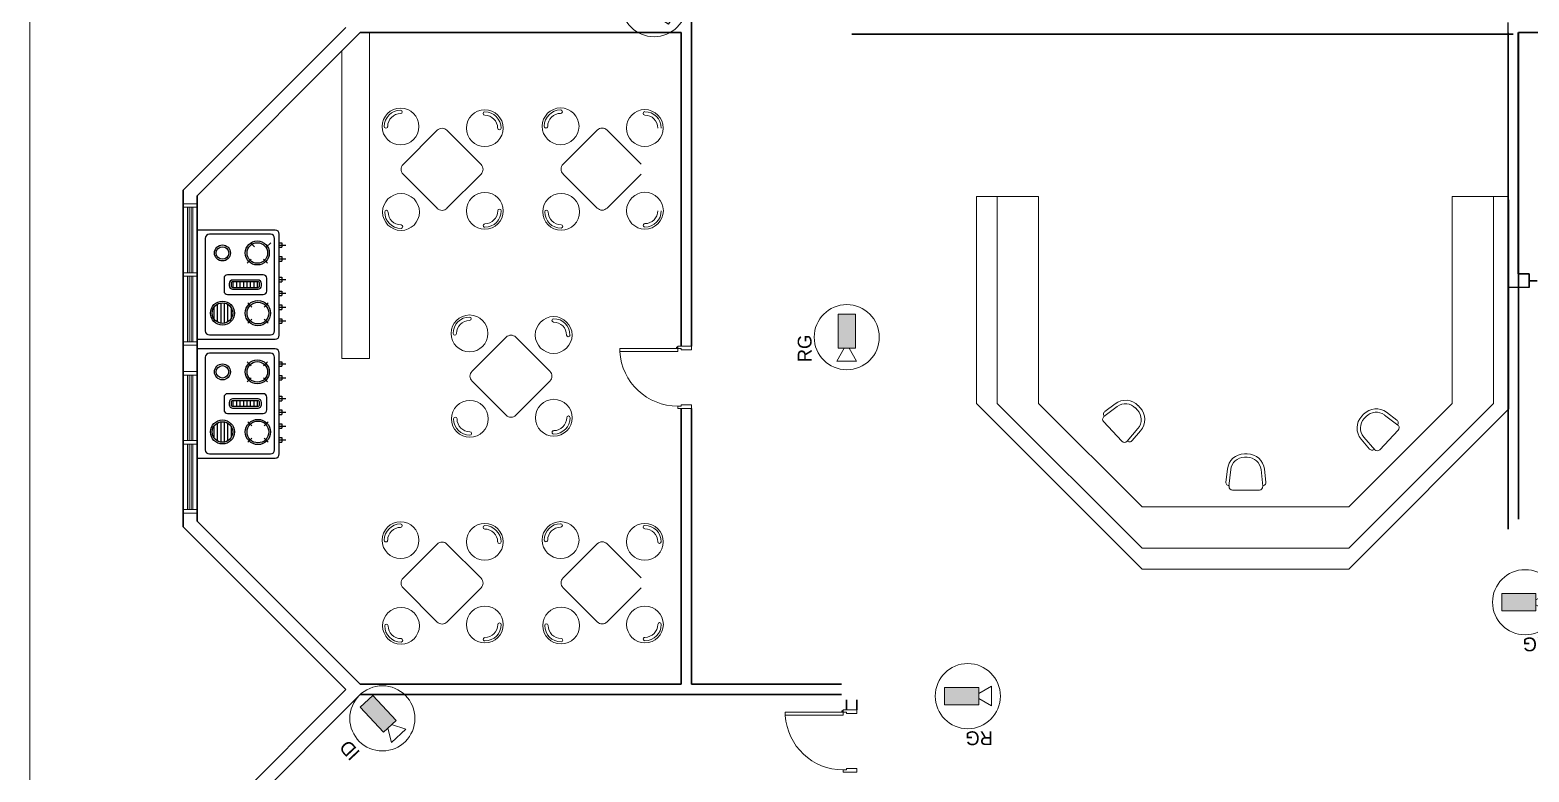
# Model space of a CAD drawing. Extents: x -15 to 263, y 300 to 484.
# Drawn here: x 5.48 to 27.23, y 337.8 to 348.56 of the extents above; entities that cross this region are included whole.
import ezdxf

# ---------------------------------------------------------------- set-up
doc = ezdxf.new("R2010")
doc.units = 0
doc.header["$LTSCALE"] = 0.15
doc.linetypes.add('CENTERX2', pattern=[4, 2.5, -0.5, 0.5, -0.5])
doc.layers.get('0').update_dxf_attribs({"color": 252})
for name, color, linetype in [('0 CCTV', 252, 'Continuous'), ('0 sockets', 252, 'Continuous'), ('CCTV', 4, 'Continuous'), ('FIX', 252, 'Continuous'), ('grocol', 252, 'Continuous'), ('WINDOW', 252, 'Continuous')]:
    doc.layers.add(name, color=color, linetype=linetype)
for name, color, linetype, lineweight in [('anal', 252, 'Continuous', 20), ('DOOR', 252, 'Continuous', 20), ('E-LT-CKT-NM', 7, 'Continuous', 30), ('FUR', 252, 'Continuous', 9), ('T-CCTV', 7, 'Continuous', 0), ('wall', 252, 'Continuous', 30)]:
    doc.layers.add(name, color=color, linetype=linetype, lineweight=lineweight)
doc.styles.add('SDC-TEXT-ARB', font='sdc-arb.shx')

# ---------------------------------------------------------------- blocks, each defined once
blk = doc.blocks.new('D90')
at = {"layer": 'DOOR'}
for points in [[(0.03, 0.2), (0.03, 1.04), (0.078, 1.04), (0.078, 0.2)], [(0.03, 0.2), (0, 0.2), (0, 0), (0.05, 0), (0.05, 0.15), (0.03, 0.15)], [(0.87, 0.2), (0.9, 0.2), (0.9, 0), (0.85, 0), (0.85, 0.15), (0.87, 0.15)]]:
    blk.add_lwpolyline(points, close=True, dxfattribs=at)
blk.add_circle((0.02, 0.21), 0.01, dxfattribs=at)
blk.add_arc((0.025, 0.197), 0.845, 0.2218, 86.3889, dxfattribs=at)
blk = doc.blocks.new('*X18')
at = {"color": 0}
for p, q in [((0.15, 0.538), (0.15, 0.667)), ((0.175, 0.529), (0.175, 0.676)), ((0.2, 0.529), (0.2, 0.676)), ((0.225, 0.538), (0.225, 0.667)), ((0.125, 0.561), (0.125, 0.644)), ((0.25, 0.562), (0.25, 0.643))]:
    blk.add_line(p, q, dxfattribs=at)
blk = doc.blocks.new('ARCH')
at = {"layer": 'anal'}
for p, q in [((5.475, 327.075), (5.475, 368.325)), ((19.212, 343.146), (19.212, 346.146)), ((19.212, 346.146), (20.112, 346.146)), ((19.512, 343.146), (19.512, 346.146)), ((20.112, 343.146), (20.112, 346.146)), ((26.112, 343.146), (26.112, 346.146)), ((26.112, 346.146), (26.937, 346.146)), ((26.712, 343.146), (26.712, 346.146)), ((26.937, 346.1), (26.937, 343.071)), ((7.8, 346.042), (7.7, 346.042)), ((7.7, 345.992), (7.9, 345.992)), ((7.76, 345.042), (7.76, 345.992)), ((7.785, 345.042), (7.785, 345.992)), ((7.8, 346.042), (7.9, 346.042)), ((7.8, 345.992), (7.9, 345.992)), ((7.815, 345.042), (7.815, 345.992)), ((7.84, 345.042), (7.84, 345.992)), ((7.7, 345.042), (7.9, 345.042)), ((7.9, 345.042), (7.9, 344.992)), ((7.7, 344.992), (7.9, 344.992)), ((7.76, 344.042), (7.76, 344.992)), ((7.785, 344.042), (7.785, 344.992)), ((7.815, 344.042), (7.815, 344.992)), ((7.84, 344.042), (7.84, 344.992)), ((7.7, 344.042), (7.9, 344.042)), ((7.8, 343.992), (7.7, 343.992)), ((7.8, 344.042), (7.9, 344.042)), ((7.8, 343.992), (7.9, 343.992)), ((7.8, 343.608), (7.7, 343.608)), ((7.7, 343.558), (7.9, 343.558)), ((7.76, 342.608), (7.76, 343.558)), ((7.785, 342.608), (7.785, 343.558)), ((7.8, 343.608), (7.9, 343.608)), ((7.8, 343.558), (7.9, 343.558)), ((7.815, 342.608), (7.815, 343.558)), ((7.84, 342.608), (7.84, 343.558)), ((21.612, 340.746), (19.212, 343.146)), ((21.612, 341.046), (19.512, 343.146)), ((20.112, 343.146), (21.612, 341.646)), ((24.612, 341.646), (26.112, 343.146)), ((26.712, 343.146), (24.612, 341.046)), ((24.612, 340.746), (26.937, 343.071)), ((7.7, 342.608), (7.9, 342.608)), ((7.9, 342.608), (7.9, 342.558)), ((7.7, 342.558), (7.9, 342.558)), ((7.76, 341.608), (7.76, 342.558)), ((7.785, 341.608), (7.785, 342.558)), ((7.815, 341.608), (7.815, 342.558)), ((7.84, 341.608), (7.84, 342.558)), ((7.7, 341.608), (7.9, 341.608)), ((7.8, 341.558), (7.7, 341.558)), ((7.8, 341.608), (7.9, 341.608)), ((7.8, 341.558), (7.9, 341.558)), ((21.612, 341.646), (24.612, 341.646)), ((21.612, 341.046), (24.612, 341.046)), ((21.612, 340.746), (24.612, 340.746))]:
    blk.add_line(p, q, dxfattribs=at)
at = {"layer": 'FIX', "ltscale": 1000}
for p, q in [((9.033, 345.662), (7.9, 345.662)), ((8.019, 345.54), (8.019, 344.2)), ((8.965, 345.6), (8.079, 345.6)), ((8.733, 345.417), (8.675, 345.476)), ((8.909, 345.417), (8.968, 345.476)), ((9.025, 344.2), (9.025, 345.54)), ((9.093, 344.138), (9.093, 345.602)), ((9.128, 345.476), (9.128, 345.411)), ((8.686, 345.241), (8.628, 345.182)), ((8.863, 345.241), (8.921, 345.182)), ((9.128, 345.276), (9.128, 345.211)), ((8.421, 344.91), (8.421, 344.83)), ((8.471, 344.91), (8.471, 344.83)), ((8.521, 344.91), (8.521, 344.83)), ((8.571, 344.91), (8.571, 344.83)), ((8.621, 344.91), (8.621, 344.83)), ((8.671, 344.91), (8.671, 344.83)), ((8.721, 344.91), (8.721, 344.83)), ((8.771, 344.91), (8.771, 344.83)), ((9.128, 344.976), (9.128, 344.911)), ((8.695, 344.545), (8.636, 344.604)), ((8.871, 344.545), (8.93, 344.604)), ((9.128, 344.776), (9.128, 344.711)), ((9.128, 344.576), (9.128, 344.511)), ((8.695, 344.369), (8.636, 344.31)), ((8.871, 344.369), (8.93, 344.31)), ((9.128, 344.376), (9.128, 344.311)), ((8.079, 344.14), (8.965, 344.14)), ((7.9, 344.078), (9.033, 344.078)), ((9.033, 343.937), (7.9, 343.937)), ((8.019, 343.816), (8.019, 342.475)), ((8.965, 343.876), (8.079, 343.876)), ((8.686, 343.693), (8.628, 343.751)), ((8.863, 343.693), (8.921, 343.751)), ((9.025, 342.475), (9.025, 343.816)), ((9.093, 342.414), (9.093, 343.877)), ((9.128, 343.752), (9.128, 343.687)), ((8.686, 343.516), (8.628, 343.458)), ((8.863, 343.516), (8.921, 343.458)), ((9.128, 343.552), (9.128, 343.487)), ((8.421, 343.186), (8.421, 343.106)), ((8.471, 343.186), (8.471, 343.106)), ((8.521, 343.186), (8.521, 343.106)), ((8.571, 343.186), (8.571, 343.106)), ((8.621, 343.186), (8.621, 343.106)), ((8.671, 343.186), (8.671, 343.106)), ((8.721, 343.186), (8.721, 343.106)), ((8.771, 343.186), (8.771, 343.106)), ((9.128, 343.252), (9.128, 343.187)), ((9.128, 343.052), (9.128, 342.987)), ((8.695, 342.821), (8.636, 342.879)), ((8.871, 342.821), (8.93, 342.879)), ((9.128, 342.852), (9.128, 342.787)), ((8.695, 342.644), (8.636, 342.586)), ((8.871, 342.644), (8.93, 342.586)), ((9.128, 342.652), (9.128, 342.587)), ((8.079, 342.415), (8.965, 342.415)), ((7.9, 342.354), (9.033, 342.354))]:
    blk.add_line(p, q, dxfattribs=at)
for points in [[(9.093, 345.476), (9.128, 345.476)], [(9.093, 345.444), (9.187, 345.444)], [(9.093, 345.411), (9.128, 345.411)], [(9.093, 345.276), (9.128, 345.276)], [(9.093, 345.244), (9.187, 345.244)], [(9.093, 345.211), (9.128, 345.211)], [(9.093, 344.976), (9.128, 344.976)], [(9.093, 344.944), (9.187, 344.944)], [(9.093, 344.911), (9.128, 344.911)], [(9.093, 344.776), (9.128, 344.776)], [(9.093, 344.744), (9.187, 344.744)], [(9.093, 344.711), (9.128, 344.711)], [(9.093, 344.576), (9.128, 344.576)], [(9.093, 344.544), (9.187, 344.544)], [(9.093, 344.511), (9.128, 344.511)], [(9.093, 344.376), (9.128, 344.376)], [(9.093, 344.344), (9.187, 344.344)], [(9.093, 344.311), (9.128, 344.311)], [(9.093, 343.752), (9.128, 343.752)], [(9.093, 343.719), (9.187, 343.719)], [(9.093, 343.687), (9.128, 343.687)], [(9.093, 343.552), (9.128, 343.552)], [(9.093, 343.519), (9.187, 343.519)], [(9.093, 343.487), (9.128, 343.487)], [(9.093, 343.252), (9.128, 343.252)], [(9.093, 343.219), (9.187, 343.219)], [(9.093, 343.187), (9.128, 343.187)], [(9.093, 343.052), (9.128, 343.052)], [(9.093, 343.019), (9.187, 343.019)], [(9.093, 342.987), (9.128, 342.987)], [(9.093, 342.852), (9.128, 342.852)], [(9.093, 342.819), (9.187, 342.819)], [(9.093, 342.787), (9.128, 342.787)], [(9.093, 342.652), (9.128, 342.652)], [(9.093, 342.619), (9.187, 342.619)], [(9.093, 342.587), (9.128, 342.587)]]:
    blk.add_lwpolyline(points, dxfattribs=at)
for points in [[(8.291, 344.962), (8.291, 344.777, 0.414214), (8.341, 344.727), (8.86, 344.727, 0.414214), (8.91, 344.777), (8.91, 344.962, 0.414214), (8.86, 345.012), (8.341, 345.012, 0.414214)], [(8.366, 344.887), (8.366, 344.853, 0.414214), (8.416, 344.803), (8.784, 344.803, 0.414214), (8.834, 344.853), (8.834, 344.887, 0.414214), (8.784, 344.937), (8.416, 344.937, 0.414214)], [(8.393, 344.887), (8.393, 344.853, 0.414214), (8.416, 344.83), (8.784, 344.83, 0.414214), (8.807, 344.853), (8.807, 344.887, 0.414214), (8.784, 344.91), (8.416, 344.91, 0.414214)], [(8.291, 343.238), (8.291, 343.053, 0.414214), (8.341, 343.003), (8.86, 343.003, 0.414214), (8.91, 343.053), (8.91, 343.238, 0.414214), (8.86, 343.288), (8.341, 343.288, 0.414214)], [(8.366, 343.163), (8.366, 343.129, 0.414214), (8.416, 343.079), (8.784, 343.079, 0.414214), (8.834, 343.129), (8.834, 343.163, 0.414214), (8.784, 343.213), (8.416, 343.213, 0.414214)], [(8.393, 343.163), (8.393, 343.129, 0.414214), (8.416, 343.106), (8.784, 343.106, 0.414214), (8.807, 343.129), (8.807, 343.163, 0.414214), (8.784, 343.186), (8.416, 343.186, 0.414214)]]:
    blk.add_lwpolyline(points, format="xyb", close=True, dxfattribs=at)
for centre, radius in [((8.268, 345.329), 0.116), ((8.774, 345.329), 0.174), ((8.774, 345.329), 0.149), ((8.268, 345.329), 0.0914), ((8.268, 344.457), 0.174), ((8.268, 344.457), 0.149), ((8.783, 344.457), 0.183), ((8.783, 344.457), 0.158), ((8.268, 343.605), 0.116), ((8.268, 343.605), 0.0914), ((8.774, 343.605), 0.174), ((8.774, 343.605), 0.149), ((8.268, 342.733), 0.174), ((8.268, 342.733), 0.149), ((8.783, 342.733), 0.183), ((8.783, 342.733), 0.158)]:
    blk.add_circle(centre, radius, dxfattribs=at)
for centre, start, end in [((9.033, 345.602), 0, 90), ((8.079, 345.54), 90, 180), ((8.965, 345.54), 0, 90), ((8.079, 344.2), 180, 270), ((8.965, 344.2), 270, 0), ((9.033, 344.138), 270, 0), ((9.033, 343.877), 0, 90), ((8.079, 343.816), 90, 180), ((8.965, 343.816), 0, 90), ((8.079, 342.475), 180, 270), ((8.965, 342.475), 270, 0), ((9.033, 342.414), 270, 0)]:
    blk.add_arc(centre, 0.06, start, end, dxfattribs=at)
at = {"layer": 'FUR'}
for p, q in [((10.4, 348.525), (10.4, 343.8)), ((10, 343.8), (10, 348.259)), ((10.89, 346.613), (11.385, 347.108)), ((11.526, 347.108), (12.021, 346.613)), ((13.212, 346.616), (13.707, 347.111)), ((13.849, 347.111), (14.344, 346.616)), ((11.385, 345.977), (10.89, 346.472)), ((12.021, 346.472), (11.526, 345.977)), ((13.707, 345.979), (13.212, 346.474)), ((14.344, 346.474), (13.849, 345.979)), ((11.89, 343.613), (12.385, 344.108)), ((12.526, 344.108), (13.021, 343.613)), ((10.4, 343.8), (10, 343.8)), ((12.385, 342.977), (11.89, 343.472)), ((13.021, 343.472), (12.526, 342.977)), ((21.059, 342.956), (21.253, 343.103)), ((21.073, 343.03), (21.223, 343.143)), ((21.519, 343.081), (21.547, 343.051)), ((21.555, 343.115), (21.583, 343.085)), ((21.321, 342.598), (21.053, 342.883)), ((24.828, 342.991), (24.8, 342.962)), ((24.864, 342.957), (24.836, 342.927)), ((25.324, 342.833), (25.13, 342.979)), ((25.31, 342.906), (25.16, 343.019)), ((21.395, 342.599), (21.553, 342.784)), ((21.469, 342.609), (21.591, 342.751)), ((24.914, 342.485), (24.792, 342.628)), ((24.988, 342.475), (24.83, 342.66)), ((25.062, 342.474), (25.33, 342.759)), ((23.14, 342.416), (23.099, 342.416)), ((22.83, 342.006), (22.85, 342.193)), ((22.874, 341.945), (22.9, 342.187)), ((23.14, 342.366), (23.099, 342.366)), ((23.365, 341.945), (23.339, 342.187)), ((23.408, 342.006), (23.388, 342.193)), ((22.924, 341.891), (23.315, 341.891)), ((10.89, 340.613), (11.385, 341.108)), ((11.526, 341.108), (12.021, 340.613)), ((13.212, 340.616), (13.707, 341.111)), ((13.849, 341.111), (14.344, 340.616)), ((11.385, 339.977), (10.89, 340.472)), ((12.021, 340.472), (11.526, 339.977)), ((13.707, 339.979), (13.212, 340.474)), ((14.344, 340.474), (13.849, 339.979))]:
    blk.add_line(p, q, dxfattribs=at)
for centre in [(10.853, 347.163), (12.074, 347.139), (13.175, 347.166), (14.397, 347.141), (10.859, 345.923), (12.076, 345.94), (13.182, 345.926), (14.399, 345.942), (11.853, 344.163), (13.074, 344.139), (11.859, 342.923), (13.076, 342.94), (10.853, 341.163), (12.074, 341.139), (13.175, 341.166), (14.397, 341.141), (10.859, 339.923), (12.076, 339.94), (13.182, 339.926), (14.399, 339.942)]:
    blk.add_circle(centre, 0.267, dxfattribs=at)
for centre, radius, start, end in [((10.853, 347.163), 0.237, 89.9577, 179.9577), ((10.853, 347.375), 0.025, 269.9577, 89.9577), ((13.175, 347.166), 0.237, 89.9577, 179.9577), ((13.176, 347.378), 0.025, 269.9577, 89.9577), ((10.853, 347.163), 0.187, 89.9577, 179.9577), ((12.074, 347.351), 0.025, 90, 270), ((12.074, 347.139), 0.237, 360, 90), ((12.074, 347.139), 0.187, 360, 90), ((13.175, 347.166), 0.187, 89.9577, 179.9577), ((14.397, 347.354), 0.025, 90, 270), ((14.397, 347.141), 0.237, 360, 90), ((14.397, 347.141), 0.187, 360, 90), ((10.64, 347.163), 0.025, 179.9577, 359.9577), ((11.455, 347.037), 0.1, 45, 135), ((12.287, 347.139), 0.025, 180, 360), ((12.963, 347.166), 0.025, 179.9577, 359.9577), ((13.778, 347.04), 0.1, 45, 135), ((10.96, 346.542), 0.1, 135, 225), ((11.95, 346.542), 0.1, 315, 45), ((13.283, 346.545), 0.1, 135, 225), ((10.647, 345.923), 0.025, 0, 180), ((10.859, 345.923), 0.237, 180, 270), ((10.859, 345.923), 0.187, 180, 270), ((11.455, 346.047), 0.1, 225, 315), ((12.076, 345.94), 0.237, 270.0423, 0.0423), ((12.076, 345.94), 0.187, 270.0423, 0.0423), ((12.288, 345.94), 0.025, 0.0423, 180.0423), ((12.969, 345.926), 0.025, 0, 180), ((13.182, 345.926), 0.237, 180, 270), ((13.182, 345.926), 0.187, 180, 270), ((13.778, 346.05), 0.1, 225, 315), ((14.399, 345.942), 0.187, 270.0423, 0.0423), ((14.399, 345.942), 0.237, 270.0423, 0.0423), ((10.859, 345.711), 0.025, 270, 90), ((12.076, 345.727), 0.025, 90.0423, 270.0423), ((13.182, 345.714), 0.025, 270, 90), ((14.399, 345.73), 0.025, 90.0423, 270.0423), ((11.853, 344.163), 0.237, 89.9577, 179.9577), ((11.853, 344.163), 0.187, 89.9577, 179.9577), ((11.853, 344.375), 0.025, 269.9577, 89.9577), ((13.074, 344.351), 0.025, 90, 270), ((13.074, 344.139), 0.237, 360, 90), ((11.64, 344.163), 0.025, 179.9577, 359.9577), ((12.455, 344.037), 0.1, 45, 135), ((13.074, 344.139), 0.187, 360, 90), ((13.287, 344.139), 0.025, 180, 360), ((11.96, 343.542), 0.1, 135, 225), ((12.95, 343.542), 0.1, 315, 45), ((21.373, 342.943), 0.25, 43.2547, 127.1117), ((21.373, 342.943), 0.2, 43.2547, 127.1117), ((21.401, 342.914), 0.2, 319.3977, 43.2547), ((21.401, 342.914), 0.25, 319.3977, 43.2547), ((25.01, 342.82), 0.25, 52.8883, 136.7453), ((11.647, 342.923), 0.025, 0, 180), ((11.859, 342.923), 0.237, 180, 270), ((11.859, 342.923), 0.187, 180, 270), ((12.455, 343.047), 0.1, 225, 315), ((13.076, 342.94), 0.237, 270.0423, 0.0423), ((13.076, 342.94), 0.187, 270.0423, 0.0423), ((13.288, 342.94), 0.025, 0.0423, 180.0423), ((21.09, 342.917), 0.05, 128.285, 223.2547), ((21.103, 342.99), 0.05, 127.1117, 223.2547), ((24.982, 342.79), 0.25, 136.7453, 220.6023), ((24.982, 342.79), 0.2, 136.7453, 220.6023), ((25.01, 342.82), 0.2, 52.8883, 136.7453), ((25.28, 342.866), 0.05, 316.7453, 52.8883), ((25.293, 342.793), 0.05, 316.7453, 51.715), ((11.859, 342.711), 0.025, 270, 90), ((13.076, 342.727), 0.025, 90.0423, 270.0423), ((21.431, 342.641), 0.05, 223.2547, 319.3977), ((21.357, 342.632), 0.05, 223.2547, 318.2244), ((23.099, 342.166), 0.25, 90, 173.857), ((23.14, 342.166), 0.25, 6.143, 90), ((24.952, 342.518), 0.05, 220.6023, 316.7453), ((25.026, 342.509), 0.05, 221.7756, 316.7453), ((23.099, 342.166), 0.2, 90, 173.857), ((23.14, 342.166), 0.2, 6.143, 90), ((22.88, 342.001), 0.05, 173.857, 270), ((23.359, 342.001), 0.05, 270, 6.143), ((22.924, 341.941), 0.05, 175.0303, 270), ((23.315, 341.941), 0.05, 270, 4.9697), ((10.853, 341.163), 0.237, 89.9577, 179.9577), ((10.853, 341.163), 0.187, 89.9577, 179.9577), ((10.853, 341.375), 0.025, 269.9577, 89.9577), ((12.074, 341.351), 0.025, 90, 270), ((12.074, 341.139), 0.237, 360, 90), ((12.074, 341.139), 0.187, 360, 90), ((13.175, 341.166), 0.237, 89.9577, 179.9577), ((13.175, 341.166), 0.187, 89.9577, 179.9577), ((13.176, 341.378), 0.025, 269.9577, 89.9577), ((14.397, 341.354), 0.025, 90, 270), ((14.397, 341.141), 0.237, 360, 90), ((14.397, 341.141), 0.187, 360, 90), ((10.64, 341.163), 0.025, 179.9577, 359.9577), ((11.455, 341.037), 0.1, 45, 135), ((12.287, 341.139), 0.025, 180, 360), ((12.963, 341.166), 0.025, 179.9577, 359.9577), ((13.778, 341.04), 0.1, 45, 135), ((14.609, 341.141), 0.025, 180, 360), ((10.96, 340.542), 0.1, 135, 225), ((11.95, 340.542), 0.1, 315, 45), ((13.283, 340.545), 0.1, 135, 225), ((10.647, 339.923), 0.025, 0, 180), ((10.859, 339.923), 0.237, 180, 270), ((10.859, 339.923), 0.187, 180, 270), ((11.455, 340.047), 0.1, 225, 315), ((12.076, 339.94), 0.237, 270.0423, 0.0423), ((12.076, 339.94), 0.187, 270.0423, 0.0423), ((12.288, 339.94), 0.025, 0.0423, 180.0423), ((12.969, 339.926), 0.025, 0, 180), ((13.182, 339.926), 0.237, 180, 270), ((13.182, 339.926), 0.187, 180, 270), ((13.778, 340.05), 0.1, 225, 315), ((14.399, 339.942), 0.187, 270.0423, 0.0423), ((14.399, 339.942), 0.237, 270.0423, 0.0423), ((14.611, 339.943), 0.025, 0.0423, 180.0423), ((10.859, 339.711), 0.025, 270, 90), ((12.076, 339.727), 0.025, 90.0423, 270.0423), ((13.182, 339.714), 0.025, 270, 90), ((14.399, 339.73), 0.025, 90.0423, 270.0423)]:
    blk.add_arc(centre, radius, start, end, dxfattribs=at)
at = {"layer": 'grocol', "ltscale": 0.5}
for p, q in [((26.927, 344.826), (26.927, 348.67)), ((27.068, 345.026), (27.068, 348.525)), ((27.068, 348.52), (27.068, 344.826)), ((27.068, 344.826), (26.927, 344.826))]:
    blk.add_line(p, q, dxfattribs=at)
at = {"layer": 'wall'}
for p, q in [((15.075, 349.696), (15.075, 343.976)), ((27, 348.7), (17.4, 348.7)), ((7.7, 346.241), (10.059, 348.6)), ((7.9, 346.159), (10.266, 348.525)), ((10.266, 348.525), (14.925, 348.525)), ((14.925, 348.525), (14.925, 343.976)), ((27, 348.5), (17.4, 348.5)), ((26.923, 348.52), (26.923, 341.323)), ((36.527, 348.525), (27.073, 348.525)), ((27.073, 348.52), (27.073, 341.47)), ((36.675, 348.525), (27.075, 348.525)), ((7.7, 341.359), (7.7, 346.241)), ((7.9, 341.441), (7.9, 346.159)), ((27.228, 345.026), (27.068, 345.026)), ((27.228, 345.026), (27.228, 344.826)), ((27.348, 344.926), (27.228, 344.926)), ((14.925, 343.076), (14.925, 339.075)), ((15.075, 343.076), (15.075, 339.075)), ((10.059, 339), (7.7, 341.359)), ((10.266, 339.075), (7.9, 341.441)), ((7.7, 336.641), (10.059, 339)), ((7.9, 336.559), (10.266, 338.925)), ((10.266, 339.075), (14.925, 339.075)), ((10.266, 338.925), (17.25, 338.925)), ((15.075, 339.075), (17.25, 339.075)), ((17.325, 338.85), (17.325, 338.702)), ((17.475, 338.85), (17.475, 338.702))]:
    blk.add_line(p, q, dxfattribs=at)
at = {"layer": 'WINDOW', "linetype": 'CENTERX2'}
blk.add_line((27.228, 344.826), (27.068, 344.826), dxfattribs=at)
at = {"layer": 'DOOR', "xscale": -1, "rotation": 90}
for p in [(15.075, 343.976), (17.475, 338.702)]:
    blk.add_blockref('D90', p, dxfattribs=at)
at = {"layer": 'FIX', "ltscale": 1000, "xscale": -2, "yscale": 2, "zscale": 2, "rotation": 180}
for p in [(7.893, 345.662), (7.893, 343.937)]:
    blk.add_blockref('*X18', p, dxfattribs=at)
blk = doc.blocks.new('LEGEND_dwg_CCTV DOME-1155345-TELECOMMUNICATION LEGEND_ GENERAL NOTES _SYMBOLS _ ABBREVIATIONS')
at = {"layer": 'T-CCTV'}
blk.add_hatch(color=256, dxfattribs=at).paths.add_polyline_path([(255, -95), (-120, -95), (-120, 95), (255, 95)], flags=0)
at = {"layer": 'T-CCTV', "flags": 128}
for points in [[(-120, 28), (-262, 108), (-262, -108), (-120, -28)], [(255, -95), (255, 95), (-120, 95), (-120, -95), (255, -95)]]:
    blk.add_lwpolyline(points, dxfattribs=at)
at = {"layer": 'T-CCTV'}
blk.add_circle((0, 0), 358, dxfattribs=at)
blk = doc.blocks.new('RG CAMERA')
at = {"layer": 'CCTV', "xscale": 1.150579243575653, "yscale": 1.150579243575653, "zscale": 1.150579243575653}
blk.add_blockref('LEGEND_dwg_CCTV DOME-1155345-TELECOMMUNICATION LEGEND_ GENERAL NOTES _SYMBOLS _ ABBREVIATIONS', (101765, 50919), dxfattribs=at)
at = {"layer": 'E-LT-CKT-NM', "style": 'SDC-TEXT-ARB'}
blk.add_attdef('RG', (101447, 51364), '', height=326, dxfattribs=at)
blk = doc.blocks.new('ID CAMERA')
at = {"layer": 'CCTV', "color": 6, "xscale": 1.150579243575653, "yscale": 1.150579243575653, "zscale": 1.150579243575653}
blk.add_blockref('LEGEND_dwg_CCTV DOME-1155345-TELECOMMUNICATION LEGEND_ GENERAL NOTES _SYMBOLS _ ABBREVIATIONS', (-412, 0), dxfattribs=at)
at = {"layer": 'E-LT-CKT-NM', "color": 1, "style": 'SDC-TEXT-ARB'}
blk.add_attdef('ID', (-539, 492), '', height=326, dxfattribs=at)

msp = doc.modelspace()

# ---------------------------------------------------------------- block references
at = {"layer": '0 CCTV', "color": 2}
ref = msp.add_blockref('ID CAMERA', (14.925, 348.675), dxfattribs=dict(at, xscale=0.001147, yscale=0.001147, zscale=0.001147, rotation=326.376818407773))
ref.add_attrib('ID', 'ID', (14.722, 349.488), dxfattribs={"layer": 'E-LT-CKT-NM', "color": 1, "height": 0.2, "rotation": 326.3768, "style": 'SDC-TEXT-ARB'})
ref = msp.add_blockref('RG CAMERA', (75.731, 227.383), dxfattribs=dict(at, xscale=0.001147, yscale=0.001147, zscale=0.001147, rotation=90))
ref.add_attrib('RG', 'RG', (16.816, 343.743), dxfattribs={"layer": 'E-LT-CKT-NM', "height": 0.2, "rotation": 90, "style": 'SDC-TEXT-ARB'})
ref = msp.add_blockref('RG CAMERA', (143.895, 398.668), dxfattribs=dict(at, xscale=0.001147, yscale=0.001147, zscale=0.001147, rotation=180))
ref.add_attrib('RG', 'RG', (27.535, 339.753), dxfattribs={"layer": 'E-LT-CKT-NM', "height": 0.2, "rotation": 180, "style": 'SDC-TEXT-ARB'})
ref = msp.add_blockref('RG CAMERA', (135.808, 397.307), dxfattribs=dict(at, xscale=0.001147, yscale=0.001147, zscale=0.001147, rotation=180))
ref.add_attrib('RG', 'RG', (19.449, 338.392), dxfattribs={"layer": 'E-LT-CKT-NM', "height": 0.2, "rotation": 180, "style": 'SDC-TEXT-ARB'})
ref = msp.add_blockref('ID CAMERA', (10.266, 338.925), dxfattribs=dict(at, xscale=0.001147, yscale=0.001147, zscale=0.001147, rotation=133.007109468813))
ref.add_attrib('ID', 'ID', (10.276, 338.088), dxfattribs={"layer": 'E-LT-CKT-NM', "color": 1, "height": 0.2, "rotation": 133.0071, "style": 'SDC-TEXT-ARB'})
at = {"layer": '0 sockets', "color": 3}
msp.add_blockref('ARCH', (0, 0), dxfattribs=at)

doc.saveas('drawing.dxf')
